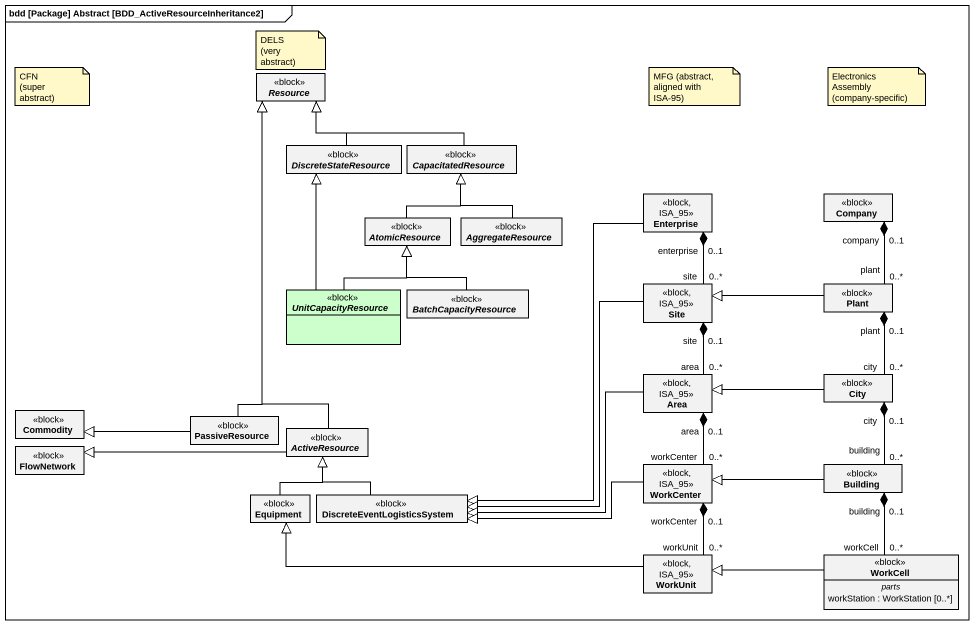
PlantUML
@startuml
mainframe bdd [Package] Abstract [BDD_ActiveResourceInheritance2]
hide circle
hide empty members
abstract class Resource <<block>>
abstract class DiscreteStateResource <<block>>
abstract class CapacitatedResource <<block>>
abstract class AtomicResource <<block>>
abstract class AggregateResource <<block>>
class Enterprise <<block, ISA_95>>
class Company <<block>>
abstract class UnitCapacityResource <<block>> #CCFFCC
abstract class BatchCapacityResource <<block>>
class Site <<block, ISA_95>>
class Plant <<block>>
class Area <<block, ISA_95>>
class City <<block>>
class Commodity <<block>>
class PassiveResource <<block>>
class FlowNetwork <<block>>
abstract class ActiveResource <<block>>
class Equipment <<block>>
class DiscreteEventLogisticsSystem <<block>>
class WorkCenter <<block, ISA_95>>
class Building <<block>>
class WorkUnit <<block, ISA_95>>
class WorkCell <<block>> {
  -- parts --
  workStation : WorkStation [0..*]
}
DiscreteStateResource -up-|> Resource
CapacitatedResource -left-|> Resource
AtomicResource -up-|> CapacitatedResource
AggregateResource -up-|> CapacitatedResource
Enterprise "enterprise\n0..1" *-- "site\n0..*" Site
Enterprise --|> DiscreteEventLogisticsSystem
Company "company\n0..1" *-- "plant\n0..*" Plant
UnitCapacityResource -up-|> DiscreteStateResource
UnitCapacityResource -up-|> AtomicResource
BatchCapacityResource -up-|> AtomicResource
Site "site\n0..1" *-- "area\n0..*" Area
Site --|> DiscreteEventLogisticsSystem
Plant -left-|> Site
Plant "plant\n0..1" *-- "city\n0..*" City
Area -left-|> DiscreteEventLogisticsSystem
Area "area\n0..1" *-- "workCenter\n0..*" WorkCenter
City -left-|> Area
City "city\n0..1" *-- "building\n0..*" Building
PassiveResource -up-|> Resource
PassiveResource -left-|> Commodity
ActiveResource -up-|> Resource
ActiveResource -left-|> FlowNetwork
Equipment -up-|> ActiveResource
DiscreteEventLogisticsSystem -up-|> ActiveResource
WorkCenter -left-|> DiscreteEventLogisticsSystem
WorkCenter "workCenter\n0..1" *-- "workUnit\n0..*" WorkUnit
Building -left-|> WorkCenter
Building "building\n0..1" *-- "workCell\n0..*" WorkCell
WorkUnit -left-|> Equipment
WorkCell -left-|> WorkUnit
note as N1
  DELS
  (very abstract)
end note
note as N2
  CFN
  (super abstract)
end note
note as N3
  MFG (abstract, aligned with ISA-95)
end note
note as N4
  Electronics Assembly
  (company-specific)
end note
@enduml
